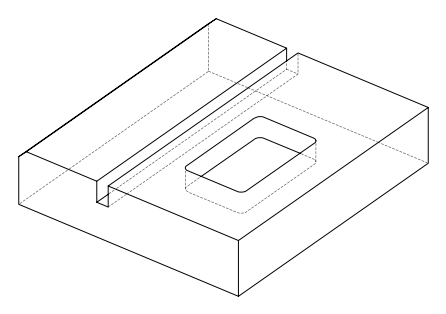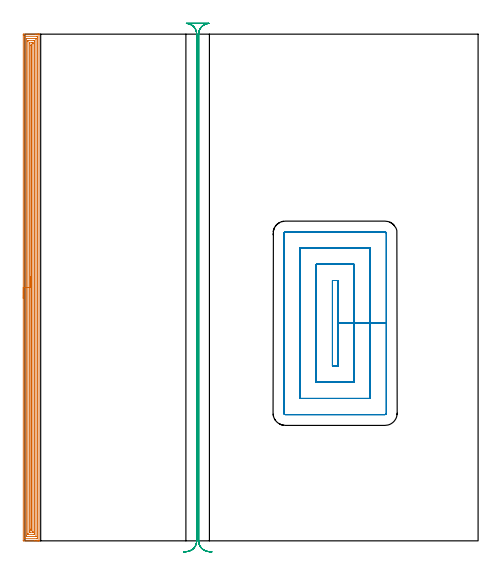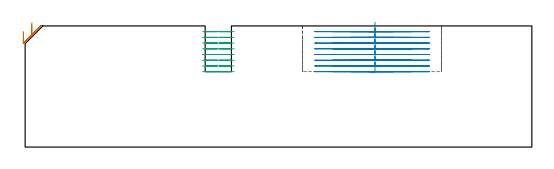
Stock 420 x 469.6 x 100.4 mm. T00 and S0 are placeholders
(PLAN: 3 operations, 1 tool changes, 63.3 min)
(1 AREA_MILL | FG_CHAMFER_SURFACE | UGT0205_001 | 22.74 min | 50043 mm3)
(2 MILL_RECTANGULAR_POCKET | POCKET_RECTANGULAR_STRAIGHT | UGT0201_094 | Follow Part, ap 5, ae 75% | 24.01 min | 820957 mm3)
(3 MILL_RECTANGULAR_SLOT | SLOT_RECTANGULAR | UGT0201_094 | Follow Part, ap 5, ae 75% | 16.54 min | 387954 mm3)
(TOOL UGT0205_001 | Chamfer Mill 20 x 3 x 45 deg. | D20 FL50 Z2)
(TOOL UGT0201_094 | End mill 20 mm | D20 FL38 Z4)
(OP 1 AREA_MILL)
G17 G21 G94 G90
T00 M6
G54
G17 G0 G90 X-1.5 Y224.8 S1061 M3
G43 Z110.4 H0
Z95.8
G94 G1 Y224.838 Z94.928 F250.
Y224.952 Z94.064
Y225.141 Z93.212
Y225.403 Z92.38
Y225.737 Z91.574
Y226.14 Z90.8
Y226.608 Z90.064
Y227.139 Z89.372
Y227.729 Z88.729
Y228.372 Z88.14
Y229.064 Z87.608
Y229.8 Z87.14
Y230.574 Z86.737
Y231.38 Z86.403
Y232.212 Z86.141
Y233.063 Z85.952
Y233.928 Z85.838
Y234.8 Z85.8
Y468.689
X-1.499 Y468.976 Z85.801
X-1.494 Y469.576 Z85.804
X-1.492 Y469.593 Z85.806
X-0.894 Y469.6 Z86.404
X9.816 Z97.111
X11.247 Z98.543
X11.601 Z98.896
X12.31 Z99.61
X12.619 Z99.918
X13.037 Y469.598 Z100.329
X13.076 Y469.595 Z100.367
X13.097 Y469.591 Z100.388
X13.1 Y469.422 Z100.4
Y0.177
X13.097 Y0.01 Z100.388
X13.039 Y0.007 Z100.331
X12.619 Y0. Z99.918
X12.31 Z99.609
X11.601 Z98.896
X10.355 Z97.652
X8.924 Z96.219
X-1.163 Z86.134
X-1.492 Y0.01 Z85.806
X-1.499 Y0.337 Z85.799
Y0.35
X-1.5 Y234.8 Z85.8
X-0.086 Z87.214
X-0.085 Y467.272 Z87.215
X-0.084 Y467.357 Z87.216
X-0.079 Y467.526 Z87.221
X-0.072 Y467.591 Z87.228
X-0.052 Y467.593 Z87.248
X-0.001 Y467.596 Z87.299
X0.48 Y467.6 Z87.78
X11.19 Z98.49
X11.601 Y467.598 Z98.901
X11.66 Y467.596 Z98.96
X11.675 Y467.592 Z98.975
X11.679 Y467.59 Z98.979
X11.681 Y467.554 Z98.981
X11.684 Y467.442 Z98.984
X11.686 Y467.273 Z98.986
Y467.188
X11.685 Y2.328 Z98.985
X11.684 Y2.243 Z98.984
X11.679 Y2.074 Z98.979
X11.672 Y2.009 Z98.972
X11.652 Y2.007 Z98.952
X11.601 Y2.004 Z98.901
X11.12 Y2. Z98.42
X0.41 Z87.71
X-0.001 Y2.002 Z87.299
X-0.06 Y2.004 Z87.24
X-0.075 Y2.007 Z87.225
X-0.079 Y2.01 Z87.221
X-0.081 Y2.046 Z87.219
X-0.084 Y2.158 Z87.216
X-0.086 Y2.496 Z87.214
Y234.8
X1.328 Z88.628
X1.329 Y465.4 Z88.629
X1.33 Y465.514 Z88.63
X1.332 Y465.57 Z88.632
X1.335 Y465.59 Z88.635
X1.386 Y465.593 Z88.686
X1.585 Y465.599 Z88.885
X10.015 Z97.315
X10.148 Y465.596 Z97.448
X10.253 Y465.59 Z97.553
X10.266 Y465.585 Z97.566
X10.268 Y465.578 Z97.568
X10.27 Y465.552 Z97.57
X10.271 Y465.4 Z97.571
X10.272 Y464.945 Z97.572
X10.271 Y4.199 Z97.571
X10.27 Y4.086 Z97.57
X10.267 Y4.03 Z97.567
X10.265 Y4.01 Z97.565
X10.214 Y4.007 Z97.514
X10.015 Y4.001 Z97.315
X1.584 Z88.884
X1.452 Y4.003 Z88.752
X1.347 Y4.01 Z88.647
X1.334 Y4.015 Z88.634
X1.332 Y4.022 Z88.632
X1.33 Y4.048 Z88.63
X1.329 Y4.199 Z88.629
X1.328 Y4.655 Z88.628
Y234.8
X2.743 Z90.043
Y462.719
X2.748 Y463.541 Z90.048
X2.751 Y463.59 Z90.051
X2.799 Y463.594 Z90.099
X2.909 Y463.597 Z90.209
X3.129 Y463.599 Z90.429
X3.569 Y463.6 Z90.869
X8.477 Y463.599 Z95.777
X8.693 Y463.597 Z95.993
X8.801 Y463.594 Z96.101
X8.849 Y463.59 Z96.149
X8.85 Y463.553 Z96.15
X8.857 Y462.786 Z96.157
Y462.719
Y6.881
X8.852 Y6.059 Z96.152
X8.849 Y6.01 Z96.149
X8.801 Y6.006 Z96.101
X8.691 Y6.002 Z95.991
X8.471 Y6.001 Z95.771
X8.031 Y6. Z95.331
X3.123 Y6.001 Z90.423
X2.907 Y6.002 Z90.207
X2.799 Y6.006 Z90.099
X2.751 Y6.01 Z90.051
X2.75 Y6.047 Z90.05
X2.743 Y6.814 Z90.043
Y6.881
Y234.8
X4.157 Z91.457
Y461.236
X4.16 Y461.541 Z91.46
X4.162 Y461.58 Z91.462
X4.165 Y461.591 Z91.465
X4.17 Y461.594 Z91.47
X4.211 Y461.598 Z91.511
X4.294 Y461.599 Z91.594
X4.461 Y461.6 Z91.761
X6.471 Z93.771
X7.139 Y461.598 Z94.439
X7.367 Y461.596 Z94.667
X7.427 Y461.59 Z94.727
X7.436 Y461.573 Z94.736
X7.439 Y461.525 Z94.739
X7.442 Y460.931 Z94.742
X7.443 Y460.627 Z94.743
Y8.364
X7.44 Y8.059 Z94.74
X7.438 Y8.02 Z94.738
X7.435 Y8.009 Z94.735
X7.43 Y8.006 Z94.73
X7.389 Y8.002 Z94.689
X7.306 Y8.001 Z94.606
X7.139 Y8. Z94.439
X5.129 Z92.429
X4.461 Y8.002 Z91.761
X4.233 Y8.004 Z91.533
X4.173 Y8.01 Z91.473
X4.164 Y8.027 Z91.464
X4.161 Y8.075 Z91.461
X4.158 Y8.668 Z91.458
X4.157 Y8.973 Z91.457
Y234.8
X5.571 Z92.871
X5.572 Y458.925 Z92.872
X5.574 Y459.144 Z92.874
X5.579 Y459.59 Z92.879
X5.795 Y459.596 Z93.095
X5.981 Y459.591 Z93.281
X6.022 Y459.589 Z93.322
X6.024 Y459.519 Z93.324
X6.027 Y459.363 Z93.327
X6.029 Y459.144 Z93.329
Y458.926
Y10.324
X6.026 Y10.052 Z93.326
X6.025 Y10.02 Z93.325
X6.023 Y10.011 Z93.323
X5.989 Y10.008 Z93.289
X5.889 Y10.002 Z93.189
X5.808 Y10.001 Z93.108
X5.619 Y10.008 Z92.919
X5.578 Y10.011 Z92.878
X5.576 Y10.081 Z92.876
X5.573 Y10.237 Z92.873
X5.572 Y10.456 Z92.872
X5.571 Y10.915 Z92.871
Y234.8
Y235.672 Z92.909
Y236.536 Z93.023
Y237.388 Z93.212
Y238.22 Z93.474
Y239.026 Z93.808
Y239.8 Z94.211
Y240.536 Z94.68
Y241.228 Z95.211
Y241.871 Z95.8
Y242.46 Z96.443
Y242.991 Z97.135
Y243.46 Z97.871
Y243.863 Z98.645
Y244.197 Z99.451
Y244.459 Z100.283
Y244.648 Z101.135
Y244.762 Z102.
Y244.8 Z102.871
G0 Z110.4
M5
M2
(OP 2 MILL_RECTANGULAR_POCKET)
G17 G21 G94 G90
T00 M6
G54
G17 G0 G90 X290. Y172.773 S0 M3
G43 Z110.4 H0
Z103.4
G94 G1 Y201.65 Z95.662 F250.
Y241.3 F500.
X285.
Y162.
X290.
Y201.65
X305.
Y256.3
X270.
Y147.
X305.
Y201.65
X320.
Y271.3
X255.
Y132.
X320.
Y201.65
X335.
Y284.9
G3 X333.6 Y286.3 R1.4
G1 X241.4
G3 X240. Y284.9 R1.4
G1 Y118.4
G3 X241.4 Y117. R1.4
G1 X333.6
G3 X335. Y118.4 R1.4
G1 Y201.65
Y202.65
G0 X290. Y172.773 Z98.662
G1 Y201.65 Z90.925 F250.
Y241.3 F500.
X285.
Y162.
X290.
Y201.65
X305.
Y256.3
X270.
Y147.
X305.
Y201.65
X320.
Y271.3
X255.
Y132.
X320.
Y201.65
X335.
Y284.9
G3 X333.6 Y286.3 R1.4
G1 X241.4
G3 X240. Y284.9 R1.4
G1 Y118.4
G3 X241.4 Y117. R1.4
G1 X333.6
G3 X335. Y118.4 R1.4
G1 Y201.65
Y202.65
G0 X290. Y172.773 Z93.925
G1 Y201.65 Z86.187 F250.
Y241.3 F500.
X285.
Y162.
X290.
Y201.65
X305.
Y256.3
X270.
Y147.
X305.
Y201.65
X320.
Y271.3
X255.
Y132.
X320.
Y201.65
X335.
Y284.9
G3 X333.6 Y286.3 R1.4
G1 X241.4
G3 X240. Y284.9 R1.4
G1 Y118.4
G3 X241.4 Y117. R1.4
G1 X333.6
G3 X335. Y118.4 R1.4
G1 Y201.65
Y202.65
G0 X290. Y172.773 Z89.187
G1 Y201.65 Z81.45 F250.
Y241.3 F500.
X285.
Y162.
X290.
Y201.65
X305.
Y256.3
X270.
Y147.
X305.
Y201.65
X320.
Y271.3
X255.
Y132.
X320.
Y201.65
X335.
Y284.9
G3 X333.6 Y286.3 R1.4
G1 X241.4
G3 X240. Y284.9 R1.4
G1 Y118.4
G3 X241.4 Y117. R1.4
G1 X333.6
G3 X335. Y118.4 R1.4
G1 Y201.65
Y202.65
G0 X290. Y172.773 Z84.45
G1 Y201.65 Z76.712 F250.
Y241.3 F500.
X285.
Y162.
X290.
Y201.65
X305.
Y256.3
X270.
Y147.
X305.
Y201.65
X320.
Y271.3
X255.
Y132.
X320.
Y201.65
X335.
Y284.9
G3 X333.6 Y286.3 R1.4
G1 X241.4
G3 X240. Y284.9 R1.4
G1 Y118.4
G3 X241.4 Y117. R1.4
G1 X333.6
G3 X335. Y118.4 R1.4
G1 Y201.65
Y202.65
G0 X290. Y172.773 Z79.712
G1 Y201.65 Z71.975 F250.
Y241.3 F500.
X285.
Y162.
X290.
Y201.65
X305.
Y256.3
X270.
Y147.
X305.
Y201.65
X320.
Y271.3
X255.
Y132.
X320.
Y201.65
X335.
Y284.9
G3 X333.6 Y286.3 R1.4
G1 X241.4
G3 X240. Y284.9 R1.4
G1 Y118.4
G3 X241.4 Y117. R1.4
G1 X333.6
G3 X335. Y118.4 R1.4
G1 Y201.65
Y202.65
G0 X290. Y172.773 Z74.975
G1 Y201.65 Z67.237 F250.
Y241.3 F500.
X285.
Y162.
X290.
Y201.65
X305.
Y256.3
X270.
Y147.
X305.
Y201.65
X320.
Y271.3
X255.
Y132.
X320.
Y201.65
X335.
Y284.9
G3 X333.6 Y286.3 R1.4
G1 X241.4
G3 X240. Y284.9 R1.4
G1 Y118.4
G3 X241.4 Y117. R1.4
G1 X333.6
G3 X335. Y118.4 R1.4
G1 Y201.65
Y202.65
G0 X290. Y172.773 Z70.237
G1 Y201.65 Z62.5 F250.
Y241.3 F500.
X285.
Y162.
X290.
Y201.65
X305.
Y256.3
X270.
Y147.
X305.
Y201.65
X320.
Y271.3
X255.
Y132.
X320.
Y201.65
X335.
Y284.9
G3 X333.6 Y286.3 R1.4
G1 X241.4
G3 X240. Y284.9 R1.4
G1 Y118.4
G3 X241.4 Y117. R1.4
G1 X333.6
G3 X335. Y118.4 R1.4
G1 Y201.65
Y202.65
G0 Z110.4
M5
M2
(OP 3 MILL_RECTANGULAR_SLOT)
G17 G21 G94 G90
T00 M6
G54
G17 G0 G90 X173.217 Y-10.202 S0 M3
G43 Z110.4 H0
Z95.662
G94 G1 X170.226 Y-9.97 F250.
G2 X161. Y0. R10. F500.
G1 Y469.6
G2 X170.553 Y479.59 R10.
G1 Y479.6
X149.647
Y479.59
G2 X159.2 Y469.6 R10.
G1 Y0.
G2 X149.974 Y-9.97 R10.
G1 X146.983 Y-10.202 F250.
G0 X173.217 Z90.925
G1 X170.226 Y-9.97
G2 X161. Y0. R10. F500.
G1 Y469.6
G2 X170.553 Y479.59 R10.
G1 X149.647
G2 X159.2 Y469.6 R10.
G1 Y0.
G2 X149.974 Y-9.97 R10.
G1 X146.983 Y-10.202 F250.
G0 X173.217 Z86.187
G1 X170.226 Y-9.97
G2 X161. Y0. R10. F500.
G1 Y469.6
G2 X170.553 Y479.59 R10.
G1 X149.647
G2 X159.2 Y469.6 R10.
G1 Y0.
G2 X149.974 Y-9.97 R10.
G1 X146.983 Y-10.202 F250.
G0 X173.217 Z81.45
G1 X170.226 Y-9.97
G2 X161. Y0. R10. F500.
G1 Y469.6
G2 X170.553 Y479.59 R10.
G1 X149.647
G2 X159.2 Y469.6 R10.
G1 Y0.
G2 X149.974 Y-9.97 R10.
G1 X146.983 Y-10.202 F250.
G0 X173.217 Z76.712
G1 X170.226 Y-9.97
G2 X161. Y0. R10. F500.
G1 Y469.6
G2 X170.553 Y479.59 R10.
G1 X149.647
G2 X159.2 Y469.6 R10.
G1 Y0.
G2 X149.974 Y-9.97 R10.
G1 X146.983 Y-10.202 F250.
G0 X173.217 Z71.975
G1 X170.226 Y-9.97
G2 X161. Y0. R10. F500.
G1 Y469.6
G2 X170.553 Y479.59 R10.
G1 X149.647
G2 X159.2 Y469.6 R10.
G1 Y0.
G2 X149.974 Y-9.97 R10.
G1 X146.983 Y-10.202 F250.
G0 X173.217 Z67.237
G1 X170.226 Y-9.97
G2 X161. Y0. R10. F500.
G1 Y469.6
G2 X170.553 Y479.59 R10.
G1 X149.647
G2 X159.2 Y469.6 R10.
G1 Y0.
G2 X149.974 Y-9.97 R10.
G1 X146.983 Y-10.202 F250.
G0 X173.217 Z62.5
G1 X170.226 Y-9.97
G2 X161. Y0. R10. F500.
G1 Y469.6
G2 X170.553 Y479.59 R10.
G1 X149.647
G2 X159.2 Y469.6 R10.
G1 Y0.
G2 X149.974 Y-9.97 R10.
G1 X146.983 Y-10.202 F250.
G0 Z110.4
M5
M2
